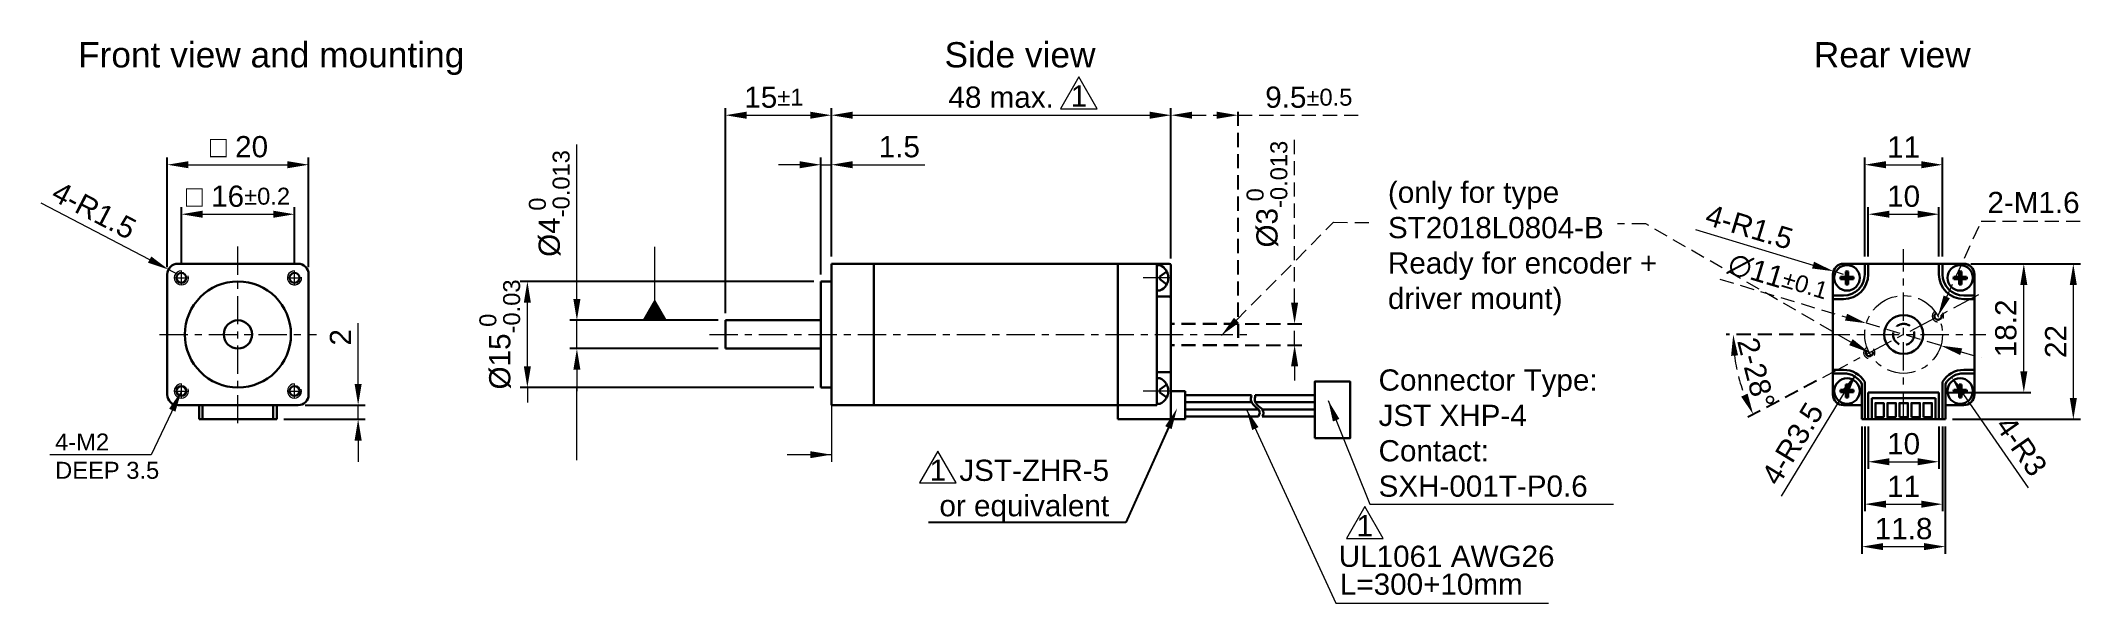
# Model space of a CAD drawing. Header units: millimetres. Extents: x 813 to 1101, y 584 to 664.
import ezdxf
from ezdxf import colors
from ezdxf.entities.mleader import LeaderData, LeaderLine
from ezdxf.math import Vec2, Vec3

# ---------------------------------------------------------------- set-up
doc = ezdxf.new("R2010")
doc.units = ezdxf.units.MM
for name, pattern in [('ACISOTGL', [3, 2, -1]), ('CENTER', [7, 4, -1, 1, -1]), ('HIDDEN', [9.525, 6.35, -3.175])]:
    doc.linetypes.add(name, pattern=pattern)
for name, color, linetype, lineweight in [('CENTER', 252, 'CENTER', 18), ('DIM', 3, 'Continuous', 18), ('GEWINDE', 3, 'Continuous', 18), ('SPEC', 1, 'Continuous', 30)]:
    doc.layers.add(name, color=color, linetype=linetype, lineweight=lineweight)
doc.layers.add('DATA', color=6, linetype='Continuous')
doc.styles.get("Standard").update_dxf_attribs({"font": 'ARIAL.TTF'})
doc.dimstyles.get("Standard").update_dxf_attribs({"dimtxt": 3, "dimasz": 3, "dimexe": 1, "dimexo": 1, "dimgap": 1, "dimtad": 1, "dimdsep": 46, "dimtxsty": 'STANDARD', "dimcen": -0.05, "dimclrd": 3, "dimclre": 3, "dimclrt": 6, "dimadec": 0, "dimazin": 0, "dimtm": 1e-09, "dimtfac": 0.8, "dimtmove": 0, "dimatfit": 3, "dimfxl": 1, "dimtvp": 5, "dimtolj": 1, "dimlwd": -1, "dimarcsym": 0})
doc.dimstyles.new('STANDARD$0', dxfattribs={"dimtxt": 3, "dimasz": 3, "dimexe": 1, "dimexo": 1, "dimgap": 1, "dimtad": 1, "dimdsep": 46, "dimtxsty": 'STANDARD', "dimcen": -0.05, "dimclrd": 3, "dimclre": 3, "dimclrt": 6, "dimadec": 0, "dimazin": 0, "dimtm": 1e-09, "dimtfac": 0.8, "dimtmove": 0, "dimatfit": 3, "dimfxl": 1, "dimtvp": 5, "dimtolj": 1, "dimlwd": -1, "dimarcsym": 0})
doc.dimstyles.new('STANDARD$2', dxfattribs={"dimtxt": 3, "dimasz": 3, "dimexe": 1, "dimexo": 1, "dimgap": 1, "dimtad": 1, "dimdsep": 46, "dimtxsty": 'STANDARD', "dimcen": -0.05, "dimclrd": 3, "dimclre": 3, "dimclrt": 6, "dimadec": 0, "dimazin": 0, "dimtm": 1e-09, "dimtfac": 0.8, "dimtmove": 0, "dimatfit": 3, "dimfxl": 1, "dimtvp": 5, "dimtolj": 1, "dimlwd": -1, "dimarcsym": 0})

# ---------------------------------------------------------------- blocks, each defined once
blk = doc.blocks.new('*D4')
at = {"layer": 'Defpoints', "color": 0}
for p in [(972.42, 653.24), (924.42, 643.24), (972.42, 631.99)]:
    blk.add_point(p, dxfattribs=at)
at = {"layer": 'DIM', "color": 3, "lineweight": -2}
for p, q in [((924.42, 644.24), (924.42, 654.24)), ((972.42, 632.99), (972.42, 654.24))]:
    blk.add_line(p, q, dxfattribs=at)
at = {"layer": 'DIM', "color": 3}
blk.add_line((927.42, 653.24), (969.42, 653.24), dxfattribs=at)
for points in [[(927.42, 653.74), (927.42, 652.74), (924.42, 653.24)], [(969.42, 653.74), (969.42, 652.74), (972.42, 653.24)]]:
    blk.add_solid(points, dxfattribs=at)
at = {"layer": 'DIM', "color": 6, "insert": (948.42, 655.77), "char_height": 3, "attachment_point": 5}
blk.add_mtext('\\A1;48 max.', dxfattribs=at)
blk = doc.blocks.new('*D5')
at = {"layer": 'Defpoints', "color": 0}
for p in [(924.42, 646.24), (924.42, 632.24), (922.92, 629.74)]:
    blk.add_point(p, dxfattribs=at)
at = {"layer": 'DIM', "color": 3, "lineweight": -2}
for p, q in [((922.92, 630.74), (922.92, 647.24)), ((924.42, 633.24), (924.42, 647.24))]:
    blk.add_line(p, q, dxfattribs=at)
at = {"layer": 'DIM', "color": 3}
for p, q in [((919.92, 646.24), (916.92, 646.24)), ((922.92, 646.24), (924.42, 646.24)), ((927.42, 646.24), (937.63, 646.24))]:
    blk.add_line(p, q, dxfattribs=at)
for points in [[(919.92, 646.74), (919.92, 645.74), (922.92, 646.24)], [(927.42, 646.74), (927.42, 645.74), (924.42, 646.24)]]:
    blk.add_solid(points, dxfattribs=at)
at = {"layer": 'DIM', "color": 6, "insert": (934.02, 648.77), "char_height": 3, "attachment_point": 5}
blk.add_mtext('\\A1;1.5', dxfattribs=at)
blk = doc.blocks.new('*D6')
at = {"layer": 'Defpoints', "color": 0}
for p in [(924.42, 653.24), (924.42, 632.24), (909.42, 624.24)]:
    blk.add_point(p, dxfattribs=at)
at = {"layer": 'DIM', "color": 3, "lineweight": -2}
for p, q in [((909.42, 625.24), (909.42, 654.24)), ((924.42, 633.24), (924.42, 654.24))]:
    blk.add_line(p, q, dxfattribs=at)
at = {"layer": 'DIM', "color": 3}
blk.add_line((912.42, 653.24), (921.42, 653.24), dxfattribs=at)
for points in [[(912.42, 653.74), (912.42, 652.74), (909.42, 653.24)], [(921.42, 653.74), (921.42, 652.74), (924.42, 653.24)]]:
    blk.add_solid(points, dxfattribs=at)
at = {"layer": 'DIM', "color": 6, "insert": (916.28, 655.77), "char_height": 3, "attachment_point": 5}
blk.add_mtext('\\A1;15{\\H2.400000;±1}', dxfattribs=at)
blk = doc.blocks.new('*D7')
at = {"layer": 'Defpoints', "color": 0, "linetype": 'ACISOTGL'}
for p in [(972.42, 653.24), (972.42, 631.99), (981.92, 623.74)]:
    blk.add_point(p, dxfattribs=at)
at = {"layer": 'DIM', "color": 3, "linetype": 'ACISOTGL', "lineweight": -2}
for p, q in [((972.42, 632.99), (972.42, 654.24)), ((981.92, 624.74), (981.92, 654.24))]:
    blk.add_line(p, q, dxfattribs=at)
at = {"layer": 'DIM', "color": 3, "linetype": 'ACISOTGL'}
for p, q in [((975.42, 653.24), (978.92, 653.24)), ((981.92, 653.24), (998.94, 653.24))]:
    blk.add_line(p, q, dxfattribs=at)
for points in [[(975.42, 653.74), (975.42, 652.74), (972.42, 653.24)], [(978.92, 653.74), (978.92, 652.74), (981.92, 653.24)]]:
    blk.add_solid(points, dxfattribs=at)
at = {"layer": 'DIM', "color": 6, "linetype": 'ACISOTGL', "insert": (991.93, 655.77), "char_height": 3, "attachment_point": 5}
blk.add_mtext('\\A1;9.5{\\H2.400000;±0.5}', dxfattribs=at)
blk = doc.blocks.new('*D8')
at = {"layer": 'Defpoints', "color": 0, "linetype": 'ACISOTGL'}
for p in [(981.92, 623.74), (989.92, 623.74), (981.92, 620.74)]:
    blk.add_point(p, dxfattribs=at)
at = {"layer": 'DIM', "color": 3, "linetype": 'ACISOTGL'}
for p, q in [((989.92, 626.74), (989.92, 650.41)), ((989.92, 620.74), (989.92, 623.74)), ((989.92, 617.74), (989.92, 614.74))]:
    blk.add_line(p, q, dxfattribs=at)
at = {"layer": 'DIM', "color": 3, "linetype": 'ACISOTGL', "lineweight": -2}
for p, q in [((982.92, 623.74), (990.92, 623.74)), ((982.92, 620.74), (990.92, 620.74))]:
    blk.add_line(p, q, dxfattribs=at)
at = {"layer": 'DIM', "color": 3, "linetype": 'ACISOTGL'}
for points in [[(989.42, 626.74), (990.42, 626.74), (989.92, 623.74)], [(989.42, 617.74), (990.42, 617.74), (989.92, 620.74)]]:
    blk.add_solid(points, dxfattribs=at)
at = {"layer": 'DIM', "color": 6, "linetype": 'ACISOTGL', "insert": (986.01, 642.08), "char_height": 3, "attachment_point": 5, "rotation": 90}
blk.add_mtext('\\A1;%%c3{\\H2.400000;\\S 0^ -0.013;}', dxfattribs=at)
blk = doc.blocks.new('*D11')
at = {"layer": 'Defpoints', "color": 0}
for p in [(888.42, 624.24), (909.42, 624.24), (909.42, 620.24)]:
    blk.add_point(p, dxfattribs=at)
at = {"layer": 'DIM', "color": 3}
for p, q in [((888.42, 627.24), (888.42, 649.1)), ((888.42, 620.24), (888.42, 624.24)), ((888.42, 617.24), (888.42, 614.24))]:
    blk.add_line(p, q, dxfattribs=at)
at = {"layer": 'DIM', "color": 3, "lineweight": -2}
for p, q in [((908.42, 624.24), (887.42, 624.24)), ((908.42, 620.24), (887.42, 620.24))]:
    blk.add_line(p, q, dxfattribs=at)
at = {"layer": 'DIM', "color": 3}
for points in [[(887.92, 627.24), (888.92, 627.24), (888.42, 624.24)], [(887.92, 617.24), (888.92, 617.24), (888.42, 620.24)]]:
    blk.add_solid(points, dxfattribs=at)
at = {"layer": 'DIM', "color": 6, "insert": (884.51, 640.76), "char_height": 3, "attachment_point": 5, "rotation": 90}
blk.add_mtext('\\A1;%%c4{\\H2.400000;\\S 0^ -0.013;}', dxfattribs=at)
blk = doc.blocks.new('*D12')
at = {"layer": 'Defpoints', "color": 0}
for p in [(881.42, 629.74), (922.92, 629.74), (922.92, 614.74)]:
    blk.add_point(p, dxfattribs=at)
at = {"layer": 'DIM', "color": 3, "lineweight": -2}
for p, q in [((921.92, 629.74), (880.42, 629.74)), ((921.92, 614.74), (880.42, 614.74))]:
    blk.add_line(p, q, dxfattribs=at)
at = {"layer": 'DIM', "color": 3}
blk.add_line((881.42, 617.74), (881.42, 626.74), dxfattribs=at)
for points in [[(880.92, 626.74), (881.92, 626.74), (881.42, 629.74)], [(880.92, 617.74), (881.92, 617.74), (881.42, 614.74)]]:
    blk.add_solid(points, dxfattribs=at)
at = {"layer": 'DIM', "color": 6, "insert": (877.51, 622.24), "char_height": 3, "attachment_point": 5, "rotation": 90}
blk.add_mtext('\\A1;%%c15{\\H2.400000;\\S 0^ -0.03;}', dxfattribs=at)
blk = doc.blocks.new('*D25')
at = {"layer": 'Defpoints', "color": 0}
for p in [(847.2, 646.24), (827.2, 630.74), (847.2, 630.74)]:
    blk.add_point(p, dxfattribs=at)
at = {"layer": 'DIM', "color": 3, "lineweight": -2}
for p, q in [((827.2, 631.74), (827.2, 647.24)), ((847.2, 631.74), (847.2, 647.24))]:
    blk.add_line(p, q, dxfattribs=at)
at = {"layer": 'DIM', "color": 3}
blk.add_line((830.2, 646.24), (844.2, 646.24), dxfattribs=at)
for points in [[(830.2, 646.74), (830.2, 645.74), (827.2, 646.24)], [(844.2, 646.74), (844.2, 645.74), (847.2, 646.24)]]:
    blk.add_solid(points, dxfattribs=at)
at = {"layer": 'DIM', "color": 6, "insert": (837.34, 648.77), "char_height": 3, "attachment_point": 5}
blk.add_mtext('\\A1;{\\Famgdt;o} 20', dxfattribs=at)
blk = doc.blocks.new('*D24')
at = {"layer": 'Defpoints', "color": 0}
for p in [(845.2, 639.24), (829.2, 631.24), (845.2, 631.24)]:
    blk.add_point(p, dxfattribs=at)
at = {"layer": 'DIM', "color": 3, "lineweight": -2}
for p, q in [((829.2, 632.24), (829.2, 640.24)), ((845.2, 632.24), (845.2, 640.24))]:
    blk.add_line(p, q, dxfattribs=at)
at = {"layer": 'DIM', "color": 3}
blk.add_line((832.2, 639.24), (842.2, 639.24), dxfattribs=at)
for points in [[(832.2, 639.74), (832.2, 638.74), (829.2, 639.24)], [(842.2, 639.74), (842.2, 638.74), (845.2, 639.24)]]:
    blk.add_solid(points, dxfattribs=at)
at = {"layer": 'DIM', "color": 6, "insert": (837.2, 641.77), "char_height": 3, "attachment_point": 5}
blk.add_mtext('\\A1;{\\Famgdt;o} 16{\\H2.400000;±0.2}', dxfattribs=at)
blk = doc.blocks.new('*D26')
at = {"layer": 'Defpoints', "color": 0}
for p in [(845.7, 612.24), (854.2, 612.24), (842.7, 610.24)]:
    blk.add_point(p, dxfattribs=at)
at = {"layer": 'DIM', "color": 3}
for p, q in [((854.2, 615.24), (854.2, 623.83)), ((854.2, 610.24), (854.2, 612.24)), ((854.2, 607.24), (854.2, 604.24))]:
    blk.add_line(p, q, dxfattribs=at)
at = {"layer": 'DIM', "color": 3, "lineweight": -2}
for p, q in [((846.7, 612.24), (855.2, 612.24)), ((843.7, 610.24), (855.2, 610.24))]:
    blk.add_line(p, q, dxfattribs=at)
at = {"layer": 'DIM', "color": 3}
for points in [[(853.7, 615.24), (854.7, 615.24), (854.2, 612.24)], [(853.7, 607.24), (854.7, 607.24), (854.2, 610.24)]]:
    blk.add_solid(points, dxfattribs=at)
at = {"layer": 'DIM', "color": 6, "insert": (851.7, 621.83), "char_height": 3, "attachment_point": 5, "rotation": 90}
blk.add_mtext('\\A1;2', dxfattribs=at)
blk = doc.blocks.new('*D27')
at = {"layer": 'Defpoints', "color": 0}
for p in [(827.37, 631.43), (828.7, 630.74)]:
    blk.add_point(p, dxfattribs=at)
at = {"layer": 'DIM', "color": 3}
for p, q in [((809.32, 640.85), (824.71, 632.82)), ((828.7, 630.74), (827.37, 631.43))]:
    blk.add_line(p, q, dxfattribs=at)
blk.add_solid([(824.94, 633.27), (824.48, 632.38), (827.37, 631.43)], dxfattribs=at)
at = {"layer": 'DIM', "color": 6, "insert": (816.86, 639.78), "char_height": 3, "attachment_point": 5, "rotation": 332.4394}
blk.add_mtext('\\A1;4-R1.5', dxfattribs=at)
blk = doc.blocks.new('*D28')
at = {"layer": 'Defpoints', "color": 0}
for p in [(1073.14, 646.24), (1062.14, 632.24), (1073.14, 632.24)]:
    blk.add_point(p, dxfattribs=at)
at = {"layer": 'DIM', "color": 3, "lineweight": -2}
for p, q in [((1062.14, 633.24), (1062.14, 647.24)), ((1073.14, 633.24), (1073.14, 647.24))]:
    blk.add_line(p, q, dxfattribs=at)
at = {"layer": 'DIM', "color": 3}
blk.add_line((1065.14, 646.24), (1070.14, 646.24), dxfattribs=at)
for points in [[(1065.14, 646.74), (1065.14, 645.74), (1062.14, 646.24)], [(1070.14, 646.74), (1070.14, 645.74), (1073.14, 646.24)]]:
    blk.add_solid(points, dxfattribs=at)
at = {"layer": 'DIM', "color": 6, "insert": (1067.64, 648.75), "char_height": 3, "attachment_point": 5}
blk.add_mtext('\\A1;11', dxfattribs=at)
blk = doc.blocks.new('*D29')
at = {"layer": 'Defpoints', "color": 0}
for p in [(1076.14, 632.24), (1084.64, 632.24), (1072.64, 614.04)]:
    blk.add_point(p, dxfattribs=at)
at = {"layer": 'DIM', "color": 3, "lineweight": -2}
for p, q in [((1077.14, 632.24), (1085.64, 632.24)), ((1073.64, 614.04), (1085.64, 614.04))]:
    blk.add_line(p, q, dxfattribs=at)
at = {"layer": 'DIM', "color": 3}
blk.add_line((1084.64, 617.04), (1084.64, 629.24), dxfattribs=at)
for points in [[(1084.14, 629.24), (1085.14, 629.24), (1084.64, 632.24)], [(1084.14, 617.04), (1085.14, 617.04), (1084.64, 614.04)]]:
    blk.add_solid(points, dxfattribs=at)
at = {"layer": 'DIM', "color": 6, "insert": (1082.11, 623.1), "char_height": 3, "attachment_point": 5, "rotation": 90}
blk.add_mtext('\\A1;18.2', dxfattribs=at)
blk = doc.blocks.new('Kreuzschlitz-Flachkopfschraube - 10 mm oben')
at = {"color": 0, "linetype": 'Continuous'}
for p, q in [((-0.9, 0.9), (-5, 0.9)), ((-0.9, 0.9), (-0.9, 5)), ((0.9, 0.9), (-0.9, 0.9)), ((-0.9, 0.9), (-0.9, -0.9)), ((0.9, 0.9), (0.9, 5)), ((0.9, 0.9), (5, 0.9)), ((0.9, 0.9), (0.9, -0.9)), ((-0.9, -0.9), (-5, -0.9)), ((0.9, -0.9), (-0.9, -0.9)), ((-0.9, -0.9), (-0.9, -5)), ((0.9, -0.9), (0.9, -5)), ((0.9, -0.9), (5, -0.9))]:
    blk.add_line(p, q, dxfattribs=at)
blk.add_circle((0, 0), 9.84, dxfattribs=at)
for start, end in [(169.7597, 190.2403), (79.7597, 100.2403), (349.7597, 10.2403), (259.7597, 280.2403)]:
    blk.add_arc((0, 0), 5.09, start, end, dxfattribs=at)
blk = doc.blocks.new('*D30')
at = {"layer": 'Defpoints', "color": 0}
for p in [(1076.14, 632.24), (1073.54, 610.24), (1091.64, 610.24)]:
    blk.add_point(p, dxfattribs=at)
at = {"layer": 'DIM', "color": 3, "lineweight": -2}
for p, q in [((1077.14, 632.24), (1092.64, 632.24)), ((1074.54, 610.24), (1092.64, 610.24))]:
    blk.add_line(p, q, dxfattribs=at)
at = {"layer": 'DIM', "color": 3}
blk.add_line((1091.64, 629.24), (1091.64, 613.24), dxfattribs=at)
for points in [[(1091.14, 629.24), (1092.14, 629.24), (1091.64, 632.24)], [(1091.14, 613.24), (1092.14, 613.24), (1091.64, 610.24)]]:
    blk.add_solid(points, dxfattribs=at)
at = {"layer": 'DIM', "color": 6, "insert": (1089.14, 621.24), "char_height": 3, "attachment_point": 5, "rotation": 90}
blk.add_mtext('\\A1;22', dxfattribs=at)
blk = doc.blocks.new('*D31')
at = {"layer": 'Defpoints', "color": 0, "linetype": 'ACISOTGL'}
for p in [(1079.09, 628.32), (1056.02, 622.24), (1079.27, 622.24), (1043.87, 618.33), (1056.2, 616.16)]:
    blk.add_point(p, dxfattribs=at)
at = {"layer": 'DIM', "color": 3, "linetype": 'ACISOTGL', "lineweight": -2}
for p, q in [((1055.02, 622.24), (1042.55, 622.24)), ((1055.32, 615.69), (1045.49, 610.46))]:
    blk.add_line(p, q, dxfattribs=at)
at = {"layer": 'DIM', "color": 3, "linetype": 'ACISOTGL'}
blk.add_arc((1067.64, 622.24), 24.1, 187.1382, 200.8618, dxfattribs=at)
for points in [[(1043.24, 619.21), (1044.23, 619.28), (1043.55, 622.24)], [(1045.58, 613.87), (1044.67, 613.45), (1046.37, 610.93)]]:
    blk.add_solid(points, dxfattribs=at)
at = {"layer": 'DIM', "color": 6, "linetype": 'ACISOTGL', "insert": (1046.77, 616.82), "char_height": 3, "attachment_point": 5, "rotation": 284.551}
blk.add_mtext('\\A1;2-28°', dxfattribs=at)
blk = doc.blocks.new('*D32')
at = {"layer": 'Defpoints', "color": 0}
for p in [(1062.14, 610.24), (1073.14, 610.24), (1073.14, 598.24)]:
    blk.add_point(p, dxfattribs=at)
at = {"layer": 'DIM', "color": 3, "lineweight": -2}
for p, q in [((1062.14, 609.24), (1062.14, 597.24)), ((1073.14, 609.24), (1073.14, 597.24))]:
    blk.add_line(p, q, dxfattribs=at)
at = {"layer": 'DIM', "color": 3}
blk.add_line((1065.14, 598.24), (1070.14, 598.24), dxfattribs=at)
for points in [[(1065.14, 598.74), (1065.14, 597.74), (1062.14, 598.24)], [(1070.14, 598.74), (1070.14, 597.74), (1073.14, 598.24)]]:
    blk.add_solid(points, dxfattribs=at)
at = {"layer": 'DIM', "color": 6, "insert": (1067.64, 600.75), "char_height": 3, "attachment_point": 5}
blk.add_mtext('\\A1;11', dxfattribs=at)
blk = doc.blocks.new('*D33')
at = {"layer": 'Defpoints', "color": 0}
for p in [(1062.64, 610.24), (1072.64, 610.24), (1072.64, 604.24)]:
    blk.add_point(p, dxfattribs=at)
at = {"layer": 'DIM', "color": 3, "lineweight": -2}
for p, q in [((1062.64, 609.24), (1062.64, 603.24)), ((1072.64, 609.24), (1072.64, 603.24))]:
    blk.add_line(p, q, dxfattribs=at)
at = {"layer": 'DIM', "color": 3}
blk.add_line((1065.64, 604.24), (1069.64, 604.24), dxfattribs=at)
for points in [[(1065.64, 604.74), (1065.64, 603.74), (1062.64, 604.24)], [(1069.64, 604.74), (1069.64, 603.74), (1072.64, 604.24)]]:
    blk.add_solid(points, dxfattribs=at)
at = {"layer": 'DIM', "color": 6, "insert": (1067.64, 606.77), "char_height": 3, "attachment_point": 5}
blk.add_mtext('\\A1;10', dxfattribs=at)
blk = doc.blocks.new('*D34')
at = {"layer": 'Defpoints', "color": 0}
for p in [(1061.74, 610.24), (1073.54, 610.24), (1073.54, 592.24)]:
    blk.add_point(p, dxfattribs=at)
at = {"layer": 'DIM', "color": 3, "lineweight": -2}
for p, q in [((1061.74, 609.24), (1061.74, 591.24)), ((1073.54, 609.24), (1073.54, 591.24))]:
    blk.add_line(p, q, dxfattribs=at)
at = {"layer": 'DIM', "color": 3}
blk.add_line((1064.74, 592.24), (1070.54, 592.24), dxfattribs=at)
for points in [[(1064.74, 592.74), (1064.74, 591.74), (1061.74, 592.24)], [(1070.54, 592.74), (1070.54, 591.74), (1073.54, 592.24)]]:
    blk.add_solid(points, dxfattribs=at)
at = {"layer": 'DIM', "color": 6, "insert": (1067.64, 594.77), "char_height": 3, "attachment_point": 5}
blk.add_mtext('\\A1;11.8', dxfattribs=at)
blk = doc.blocks.new('*D35')
at = {"layer": 'Defpoints', "color": 0}
for p in [(1074.43, 616.2), (1076.14, 613.74)]:
    blk.add_point(p, dxfattribs=at)
at = {"layer": 'DIM', "color": 3}
blk.add_line((1085.32, 600.57), (1076.14, 613.74), dxfattribs=at)
blk.add_solid([(1076.55, 614.03), (1075.73, 613.45), (1074.43, 616.2)], dxfattribs=at)
at = {"layer": 'DIM', "color": 6, "insert": (1084.3, 606.46), "char_height": 3, "attachment_point": 5, "rotation": 304.8543}
blk.add_mtext('\\A1;4-R3', dxfattribs=at)
blk = doc.blocks.new('*D36')
at = {"layer": 'Defpoints', "color": 0}
for p in [(1060.97, 616.73), (1059.14, 613.74)]:
    blk.add_point(p, dxfattribs=at)
at = {"layer": 'DIM', "color": 3}
blk.add_line((1050.35, 599.36), (1059.4, 614.17), dxfattribs=at)
blk.add_solid([(1058.98, 614.43), (1059.83, 613.91), (1060.97, 616.73)], dxfattribs=at)
at = {"layer": 'DIM', "color": 6, "insert": (1051.93, 606.8), "char_height": 3, "attachment_point": 5, "rotation": 58.5446}
blk.add_mtext('\\A1;4-R3.5', dxfattribs=at)
blk = doc.blocks.new('*D37')
at = {"layer": 'Defpoints', "color": 0}
for p in [(1057.71, 631.18), (1059.14, 630.74)]:
    blk.add_point(p, dxfattribs=at)
at = {"layer": 'DIM', "color": 3}
for p, q in [((1038.23, 637.09), (1054.84, 632.05)), ((1059.14, 630.74), (1057.71, 631.18))]:
    blk.add_line(p, q, dxfattribs=at)
blk.add_solid([(1054.98, 632.53), (1054.69, 631.57), (1057.71, 631.18)], dxfattribs=at)
at = {"layer": 'DIM', "color": 6, "insert": (1045.83, 637.43), "char_height": 3, "attachment_point": 5, "rotation": 343.107}
blk.add_mtext('\\A1;4-R1.5', dxfattribs=at)
blk = doc.blocks.new('*D38')
at = {"layer": 'Defpoints', "color": 0}
for p in [(1072.64, 639.24), (1062.64, 632.24), (1072.64, 632.24)]:
    blk.add_point(p, dxfattribs=at)
at = {"layer": 'DIM', "color": 3, "lineweight": -2}
for p, q in [((1062.64, 633.24), (1062.64, 640.24)), ((1072.64, 633.24), (1072.64, 640.24))]:
    blk.add_line(p, q, dxfattribs=at)
at = {"layer": 'DIM', "color": 3}
blk.add_line((1065.64, 639.24), (1069.64, 639.24), dxfattribs=at)
for points in [[(1065.64, 639.74), (1065.64, 638.74), (1062.64, 639.24)], [(1069.64, 639.74), (1069.64, 638.74), (1072.64, 639.24)]]:
    blk.add_solid(points, dxfattribs=at)
at = {"layer": 'DIM', "color": 6, "insert": (1067.64, 641.77), "char_height": 3, "attachment_point": 5}
blk.add_mtext('\\A1;10', dxfattribs=at)
blk = doc.blocks.new('*D39')
at = {"layer": 'Defpoints', "color": 0, "linetype": 'ACISOTGL'}
for p in [(1062.38, 623.82), (1072.91, 620.66)]:
    blk.add_point(p, dxfattribs=at)
at = {"layer": 'DIM', "color": 3, "linetype": 'ACISOTGL'}
for p, q in [((1041.65, 630.05), (1059.5, 624.69)), ((1072.91, 620.66), (1062.38, 623.82)), ((1075.78, 619.79), (1078.66, 618.93))]:
    blk.add_line(p, q, dxfattribs=at)
for points in [[(1059.65, 625.16), (1059.36, 624.21), (1062.38, 623.82)], [(1075.93, 620.27), (1075.64, 619.32), (1072.91, 620.66)]]:
    blk.add_solid(points, dxfattribs=at)
at = {"layer": 'DIM', "color": 6, "linetype": 'ACISOTGL', "insert": (1049.89, 630.3), "char_height": 3, "attachment_point": 5, "rotation": 343.2823}
blk.add_mtext('\\A1;∅11{\\H2.400000;±0.1}', dxfattribs=at)
blk = doc.blocks.new('ST2018-Front')
at = {"layer": 'CENTER'}
for p, q in [((837.202, 609.672), (837.202, 634.808)), ((837.202, 609.672), (837.202, 634.808)), ((828.202, 630.24), (830.202, 630.24)), ((829.202, 629.24), (829.202, 631.24)), ((844.202, 630.24), (846.202, 630.24)), ((845.202, 629.24), (845.202, 631.24)), ((826.102, 622.24), (848.301, 622.24)), ((829.202, 613.24), (829.202, 615.24)), ((845.202, 613.24), (845.202, 615.24)), ((828.202, 614.24), (830.202, 614.24)), ((844.202, 614.24), (846.202, 614.24))]:
    blk.add_line(p, q, dxfattribs=at)
at = {"layer": 'GEWINDE'}
for centre, end in [((829.202, 630.24), 16.43577), ((845.202, 630.24), 5.18702), ((829.202, 614.24), 17.77657), ((845.202, 614.24), 16.15365)]:
    blk.add_arc(centre, 1, 90, end, dxfattribs=at)
at = {"layer": 'SPEC'}
for p, q in [((845.702, 632.24), (828.702, 632.24)), ((827.202, 613.74), (827.202, 630.74)), ((847.202, 613.74), (847.202, 630.74)), ((845.702, 612.24), (828.702, 612.24)), ((831.702, 610.24), (831.702, 612.24)), ((832.202, 610.24), (832.202, 612.24)), ((842.202, 610.24), (842.202, 612.24)), ((842.702, 610.24), (842.702, 612.24)), ((842.702, 610.24), (831.702, 610.24))]:
    blk.add_line(p, q, dxfattribs=at)
for centre, radius in [((829.202, 630.24), 0.7), ((837.202, 622.24), 7.5), ((845.202, 630.24), 0.7), ((837.202, 622.24), 2), ((829.202, 614.24), 0.7), ((845.202, 614.24), 0.7)]:
    blk.add_circle(centre, radius, dxfattribs=at)
for centre, start, end in [((828.702, 630.74), 90, 180), ((845.702, 630.74), 360, 90), ((828.702, 613.74), 180, 270), ((845.702, 613.74), 270, 360)]:
    blk.add_arc(centre, 1.5, start, end, dxfattribs=at)
at = {"layer": 'DATA', "insert": (811.347, 608.231), "char_height": 2.4, "width": 16.76713, "attachment_point": 1}
blk.add_mtext('4-M2\\PDEEP 3.5', dxfattribs=at)
at = {"layer": 'DIM'}
dim = blk.add_linear_dim(base=(847.202, 646.24), p1=(827.202, 630.74), p2=(847.202, 630.74), text='{\\Famgdt;o} <>', dimstyle='STANDARD$0', dxfattribs=at)
dim.commit()
dim.dimension.update_dxf_attribs({"geometry": '*D25', "text_midpoint": (837.335, 646.24), "dimtype": 160})
dim = blk.add_radius_dim(center=(828.702, 630.74), mpoint=(827.372, 631.434), text='4-<>', dimstyle='STANDARD', dxfattribs=at)
dim.commit()
dim.dimension.update_dxf_attribs({"geometry": '*D27', "text_midpoint": (816.86, 639.776)})
dim = blk.add_linear_dim(base=(845.202, 639.24), p1=(829.202, 631.24), p2=(845.202, 631.24), text='{\\Famgdt;o} <>', dimstyle='STANDARD$0', override={"dimgap": 1, "dimtol": 1, "dimlim": 0, "dimtp": 0.2, "dimtm": 0.2}, dxfattribs=at)
dim.commit()
dim.dimension.update_dxf_attribs({"geometry": '*D24', "text_midpoint": (837.202, 639.24), "dimtype": 160})
dim = blk.add_linear_dim(base=(854.202, 612.24), p1=(842.702, 610.24), p2=(845.702, 612.24), angle=90, dimstyle='STANDARD$0', dxfattribs=at)
dim.commit()
dim.dimension.update_dxf_attribs({"geometry": '*D26', "text_midpoint": (854.202, 621.833), "dimtype": 160})
blk.add_leader([(829.202, 614.24), (824.936, 605.24), (810.604, 605.24)], dimstyle='STANDARD', override={"dimgap": 1, "dimtad": 0, "dimarcsym": 1}, dxfattribs=at)
blk = doc.blocks.new('ST2018-Endcap')
at = {"layer": 'CENTER'}
for p, q in [((1067.644, 610.162), (1067.644, 634.318)), ((1058.644, 630.24), (1060.644, 630.24)), ((1059.644, 629.24), (1059.644, 631.24)), ((1074.644, 630.24), (1076.644, 630.24)), ((1075.644, 629.24), (1075.644, 631.24)), ((1056.201, 616.155), (1079.087, 628.324)), ((1056.02, 622.24), (1079.268, 622.24)), ((1059.644, 613.24), (1059.644, 615.24)), ((1075.644, 613.24), (1075.644, 615.24)), ((1058.644, 614.24), (1060.644, 614.24)), ((1074.644, 614.24), (1076.644, 614.24))]:
    blk.add_line(p, q, dxfattribs=at)
blk.add_circle((1067.644, 622.24), 5.5, dxfattribs=at)
at = {"layer": 'GEWINDE', "color": 3, "linetype": 'ACISOTGL'}
for centre, start, end in [((1072.5, 624.822), 122.17065, 35.66859), ((1062.788, 619.658), 113.82935, 43.23315)]:
    blk.add_arc(centre, 0.8, start, end, dxfattribs=at)
at = {"layer": 'SPEC'}
for p, q in [((1076.144, 632.24), (1059.144, 632.24)), ((1062.144, 632.24), (1062.144, 630.74)), ((1062.644, 632.24), (1062.644, 630.74)), ((1072.644, 632.24), (1072.644, 630.74)), ((1073.144, 632.24), (1073.144, 630.74)), ((1057.644, 613.74), (1057.644, 630.74)), ((1077.644, 613.74), (1077.644, 630.74)), ((1057.644, 627.74), (1059.144, 627.74)), ((1057.644, 627.24), (1059.144, 627.24)), ((1077.644, 627.74), (1076.144, 627.74)), ((1077.644, 627.24), (1076.144, 627.24)), ((1057.644, 617.24), (1059.144, 617.24)), ((1057.644, 616.74), (1059.144, 616.74)), ((1061.744, 610.24), (1061.744, 615.237)), ((1062.144, 610.24), (1062.144, 615.543)), ((1073.144, 610.24), (1073.144, 615.543)), ((1073.544, 610.24), (1073.544, 615.237)), ((1077.644, 617.24), (1076.144, 617.24)), ((1077.644, 616.74), (1076.144, 616.74)), ((1061.744, 612.24), (1059.144, 612.24)), ((1062.644, 610.24), (1062.644, 614.04)), ((1072.644, 614.04), (1062.644, 614.04)), ((1072.144, 613.24), (1063.144, 613.24)), ((1063.144, 610.24), (1063.144, 613.24)), ((1072.144, 610.24), (1072.144, 613.24)), ((1072.644, 610.24), (1072.644, 614.04)), ((1076.144, 612.24), (1073.544, 612.24)), ((1073.544, 610.24), (1061.744, 610.24))]:
    blk.add_line(p, q, dxfattribs=at)
for points in [[(1064.844, 610.54), (1063.644, 610.54), (1063.644, 612.54), (1064.844, 612.54)], [(1066.544, 610.54), (1065.344, 610.54), (1065.344, 612.54), (1066.544, 612.54)], [(1067.044, 610.54), (1068.244, 610.54), (1068.244, 612.54), (1067.044, 612.54)], [(1068.744, 610.54), (1069.944, 610.54), (1069.944, 612.54), (1068.744, 612.54)], [(1070.444, 610.54), (1071.644, 610.54), (1071.644, 612.54), (1070.444, 612.54)]]:
    blk.add_lwpolyline(points, close=True, dxfattribs=at)
blk.add_circle((1067.644, 622.24), 2.75, dxfattribs=at)
at = {"layer": 'SPEC', "linetype": 'ACISOTGL'}
for centre, radius in [((1067.644, 622.24), 1.5), ((1072.5, 624.822), 0.5), ((1062.788, 619.658), 0.5)]:
    blk.add_circle(centre, radius, dxfattribs=at)
at = {"layer": 'SPEC'}
for centre, radius, start, end in [((1059.144, 630.74), 1.5, 90, 180), ((1076.144, 630.74), 1.5, 0, 90), ((1059.144, 630.74), 3, 270, 0), ((1059.144, 630.74), 3.5, 270, 0), ((1076.144, 630.74), 3.5, 180, 270), ((1076.144, 630.74), 3, 180, 270), ((1059.144, 613.74), 3.5, 31.00272, 90), ((1059.144, 613.74), 3, 29.92643, 90), ((1076.144, 613.74), 3.5, 90, 148.99728), ((1076.144, 613.74), 3, 90, 150.07357), ((1059.144, 613.74), 1.5, 180, 270), ((1076.144, 613.74), 1.5, 270, 0)]:
    blk.add_arc(centre, radius, start, end, dxfattribs=at)
at = {"layer": 'SPEC', "yscale": 0.1828803657607523, "zscale": 0.1828803657608218}
for p, xscale in [((1059.644, 630.24), -0.182880365760866), ((1075.644, 630.24), 0.1828803657606386)]:
    blk.add_blockref('Kreuzschlitz-Flachkopfschraube - 10 mm oben', p, dxfattribs=dict(at, xscale=xscale))
at = {"layer": 'SPEC', "yscale": 0.182880365760866, "zscale": 0.1828803657608218, "rotation": 180}
for p, xscale in [((1059.644, 614.24), 0.182880365760866), ((1075.644, 614.24), -0.1828803657606386)]:
    blk.add_blockref('Kreuzschlitz-Flachkopfschraube - 10 mm oben', p, dxfattribs=dict(at, xscale=xscale))
at = {"layer": 'DATA'}
blk.add_text('2-M1.6', height=3, dxfattribs=at).set_placement((1079.487, 639.4))
at = {"layer": 'DIM'}
dim = blk.add_linear_dim(base=(1073.144, 646.24), p1=(1062.144, 632.24), p2=(1073.144, 632.24), angle=0, dimstyle='STANDARD$0', override={"dimgap": 1, "dimtol": 0, "dimlim": 0, "dimtp": 0.1, "dimtm": 0.1, "dimtmove": 0}, dxfattribs=at)
dim.commit()
dim.dimension.update_dxf_attribs({"geometry": '*D28', "text_midpoint": (1067.644, 646.24), "dimtype": 160})
for base, p1, p2, picture, middle in [((1072.644, 639.24), (1062.644, 632.24), (1072.644, 632.24), '*D38', (1067.644, 639.24)), ((1073.544, 592.24), (1061.744, 610.24), (1073.544, 610.24), '*D34', (1067.644, 592.24)), ((1073.144, 598.24), (1062.144, 610.24), (1073.144, 610.24), '*D32', (1067.644, 598.24)), ((1072.644, 604.24), (1062.644, 610.24), (1072.644, 610.24), '*D33', (1067.644, 604.24))]:
    dim = blk.add_linear_dim(base=base, p1=p1, p2=p2, dimstyle='STANDARD$0', dxfattribs=at)
    dim.commit()
    dim.dimension.update_dxf_attribs({"geometry": picture, "text_midpoint": middle, "dimtype": 160})
dim = blk.add_radius_dim(center=(1059.144, 630.74), mpoint=(1057.709, 631.176), text='4-<>', dimstyle='STANDARD', dxfattribs=at)
dim.commit()
dim.dimension.update_dxf_attribs({"geometry": '*D37', "text_midpoint": (1045.834, 637.428)})
at = {"layer": 'DIM', "linetype": 'ACISOTGL'}
dim = blk.add_diameter_dim_2p(p1=(1072.911, 620.658), p2=(1062.376, 623.822), dimstyle='STANDARD', override={"dimgap": 1, "dimtol": 1, "dimlim": 0, "dimtp": 0.1, "dimtm": 0.1}, dxfattribs=at)
dim.commit()
dim.dimension.update_dxf_attribs({"geometry": '*D39', "text_midpoint": (1049.894, 630.302)})
at = {"layer": 'DIM'}
dim = blk.add_linear_dim(base=(1084.644, 632.24), p1=(1072.644, 614.04), p2=(1076.144, 632.24), angle=90, dimstyle='STANDARD$0', dxfattribs=at)
dim.commit()
dim.dimension.update_dxf_attribs({"geometry": '*D29', "text_midpoint": (1084.644, 623.1), "dimtype": 160})
dim = blk.add_linear_dim(base=(1091.644, 610.24), p1=(1076.144, 632.24), p2=(1073.544, 610.24), angle=90, dimstyle='STANDARD$0', dxfattribs=at)
dim.commit()
dim.dimension.update_dxf_attribs({"geometry": '*D30', "text_midpoint": (1089.138, 621.24)})
at = {"layer": 'DIM', "linetype": 'ACISOTGL'}
dim = blk.add_angular_dim_2l(base=(1043.867, 618.332), line1=((1056.201, 616.155), (1079.087, 628.324)), line2=((1056.02, 622.24), (1079.268, 622.24)), text='2-<>', dimstyle='STANDARD$2', override={"dimtmove": 0}, dxfattribs=at)
dim.commit()
dim.dimension.update_dxf_attribs({"geometry": '*D31', "text_midpoint": (1044.321, 616.186), "dimtype": 162})
at = {"layer": 'DIM'}
for center, mpoint, picture, middle in [((1059.144, 613.74), (1060.97, 616.726), '*D36', (1054.093, 605.483)), ((1076.144, 613.74), (1074.429, 616.202), '*D35', (1082.219, 605.016))]:
    dim = blk.add_radius_dim(center=center, mpoint=mpoint, text='4-<>', dimstyle='STANDARD', dxfattribs=at)
    dim.commit()
    dim.dimension.update_dxf_attribs({"geometry": picture, "text_midpoint": middle, "dimtype": 164})
at = {"layer": 'DIM', "linetype": 'ACISOTGL'}
blk.add_leader([(1072.5, 624.822), (1078.616, 638.24), (1092.754, 638.24)], dimstyle='STANDARD', override={"dimscale": 1, "dimtad": 0}, dxfattribs=at)

msp = doc.modelspace()

# ---------------------------------------------------------------- linework, layer by layer
at = {"layer": 'CENTER'}
for p, q in [((972.523, 630.24), (968.373, 630.24)), ((907.164, 622.24), (983.595, 622.24)), ((972.523, 614.24), (968.373, 614.24))]:
    msp.add_line(p, q, dxfattribs=at)
at = {"layer": 'DIM'}
for p, q in [((881.423, 614.74), (881.423, 612.627)), ((888.423, 604.459), (888.423, 614.74))]:
    msp.add_line(p, q, dxfattribs=at)
at = {"layer": 'DIM', "color": 3}
msp.add_line((924.423, 612.24), (924.423, 604.24), dxfattribs=at)
at = {"layer": 'DIM'}
for points in [[(959.424, 658.66), (956.826, 654.16), (962.022, 654.16)], [(939.47, 605.743), (936.872, 601.243), (942.068, 601.243)], [(999.849, 597.903), (997.251, 593.403), (1002.447, 593.403)]]:
    msp.add_lwpolyline(points, close=True, dxfattribs=at)
at = {"layer": 'SPEC'}
for p, q in [((924.423, 632.24), (924.423, 612.24)), ((924.423, 632.24), (970.423, 632.24)), ((930.423, 632.24), (930.423, 612.24)), ((964.923, 632.24), (964.923, 610.24)), ((970.423, 632.24), (970.423, 612.24)), ((972.173, 632.24), (970.423, 632.24)), ((970.879, 632.04), (970.423, 632.04)), ((972.423, 627.34), (972.423, 631.99)), ((922.923, 614.74), (922.923, 629.74)), ((922.923, 629.74), (924.423, 629.74)), ((971.857, 631.161), (970.882, 630.434)), ((970.882, 630.434), (970.882, 630.046)), ((971.857, 629.319), (970.882, 630.046)), ((970.879, 628.44), (970.423, 628.44)), ((970.423, 627.59), (972.173, 627.59)), ((972.423, 617.14), (972.423, 627.34)), ((909.423, 624.24), (922.923, 624.24)), ((909.423, 624.24), (909.423, 620.24)), ((909.423, 620.24), (922.923, 620.24)), ((922.923, 614.74), (924.423, 614.74)), ((970.423, 616.89), (972.173, 616.89)), ((970.879, 616.04), (970.423, 616.04)), ((971.855, 615.161), (970.882, 614.434)), ((972.423, 617.14), (972.423, 610.49)), ((924.423, 612.24), (970.423, 612.24)), ((970.879, 612.44), (970.423, 612.44)), ((970.882, 614.434), (970.882, 614.046)), ((971.855, 613.319), (970.882, 614.046)), ((974.423, 614.24), (972.423, 614.24)), ((974.423, 614.24), (974.423, 610.24)), ((974.423, 613.649), (983.826, 613.649)), ((983.835, 612.649), (974.423, 612.649)), ((984.365, 613.649), (992.776, 613.649)), ((992.776, 612.649), (984.374, 612.649)), ((974.423, 610.24), (964.923, 610.24)), ((974.423, 611.649), (984.774, 611.649)), ((984.806, 610.649), (974.423, 610.649)), ((985.313, 611.649), (992.776, 611.649)), ((992.776, 610.649), (985.345, 610.649))]:
    msp.add_line(p, q, dxfattribs=at)
at = {"layer": 'SPEC', "linetype": 'ACISOTGL'}
for p, q in [((981.923, 623.74), (972.423, 623.74)), ((981.923, 623.74), (981.923, 620.74)), ((981.923, 620.74), (972.423, 620.74))]:
    msp.add_line(p, q, dxfattribs=at)
at = {"layer": 'SPEC'}
msp.add_lwpolyline([(992.776, 607.566), (997.776, 607.566), (997.776, 615.566), (992.776, 615.566)], close=True, dxfattribs=at)
for centre, radius, start, end in [((970.089, 630.24), 1.966, 293.70798, 66.29202), ((972.173, 631.99), 0.25, 0, 90), ((972.173, 627.34), 0.25, 0, 90), ((970.089, 614.24), 1.966, 293.70798, 66.29202), ((972.173, 617.14), 0.25, 270, 0), ((972.173, 610.49), 0.25, 270, 0)]:
    msp.add_arc(centre, radius, start, end, dxfattribs=at)
for points in [[(983.826, 613.649), (983.762, 613.325), (983.561, 612.315), (985.286, 611.626), (984.89, 610.82), (984.806, 610.649)], [(984.365, 613.649), (984.301, 613.325), (984.1, 612.315), (985.825, 611.626), (985.429, 610.82), (985.345, 610.649)]]:
    msp.add_open_spline(points, degree=3, knots=[0, 0, 0, 0, 0.9271703, 2.893506, 3.4245472, 3.4245472, 3.4245472, 3.4245472], dxfattribs=at)

# ---------------------------------------------------------------- block references
for name, p in [('ST2018-Front', (3.287, 0)), ('ST2018-Endcap', (8.403, 0))]:
    msp.add_blockref(name, p)

# ---------------------------------------------------------------- texts
at = {"layer": 'DATA'}
for s, p in [('1', (958.257, 654.469)), ('1', (938.303, 601.551)), ('1', (998.682, 593.712)), ('UL1061 AWG26', (996.165, 589.376)), ('L=300+10mm', (996.322, 585.427))]:
    msp.add_text(s, height=3, dxfattribs=at).set_placement(p)
at = {"layer": 'DATA', "color": 6, "linetype": 'HIDDEN', "insert": (1003.12, 643.848), "char_height": 3, "width": 44.73909, "attachment_point": 1}
msp.add_mtext('(only for type ST2018L0804-B\\PReady for encoder + driver mount)', dxfattribs=at)
at = {"layer": 'DATA', "insert": (1001.794, 617.298), "char_height": 3, "width": 43.04623, "attachment_point": 1}
msp.add_mtext('Connector Type:\\PJST XHP-4\\PContact:\\PSXH-001T-P0.6', dxfattribs=at)
at = {"layer": 'DIM'}
for s, height, p in [('Front view and mounting', 3.57143, (817.877, 660)), ('Side view', 3.5714, (940.412, 660)), ('Rear view', 3.5714, (1063.345, 660))]:
    msp.add_text(s, height=height, dxfattribs=at).set_placement(p)

# ---------------------------------------------------------------- dimensions: what is measured, and where the dimension line sits
dim = msp.add_linear_dim(base=(972.423, 653.24), p1=(924.423, 643.24), p2=(972.423, 631.99), text='<> max.', dimstyle='STANDARD', override={"dimgap": 1, "dimtol": 0, "dimlim": 0, "dimtp": 1, "dimtm": 1}, dxfattribs=at)
dim.commit()
dim.dimension.update_dxf_attribs({"geometry": '*D4', "text_midpoint": (948.423, 653.24), "dimtype": 160})
dim = msp.add_linear_dim(base=(924.423, 653.24), p1=(909.423, 624.24), p2=(924.423, 632.24), dimstyle='STANDARD', override={"dimgap": 1, "dimtol": 1, "dimlim": 0, "dimtp": 1, "dimtm": 1}, dxfattribs=at)
dim.commit()
dim.dimension.update_dxf_attribs({"geometry": '*D6', "text_midpoint": (916.284, 653.24), "dimtype": 160})
at = {"layer": 'DIM', "linetype": 'ACISOTGL'}
dim = msp.add_linear_dim(base=(972.423, 653.24), p1=(981.923, 623.74), p2=(972.423, 631.99), angle=180, dimstyle='STANDARD', override={"dimgap": 1, "dimtol": 1, "dimlim": 0, "dimtp": 0.5, "dimtm": 0.5}, dxfattribs=at)
dim.commit()
dim.dimension.update_dxf_attribs({"geometry": '*D7', "text_midpoint": (991.933, 653.24), "dimtype": 160})
at = {"layer": 'DIM'}
dim = msp.add_linear_dim(base=(924.423, 646.24), p1=(922.923, 629.74), p2=(924.423, 632.24), dimstyle='STANDARD', dxfattribs=at)
dim.commit()
dim.dimension.update_dxf_attribs({"geometry": '*D5', "text_midpoint": (934.024, 646.24), "dimtype": 160})
at = {"layer": 'DIM', "linetype": 'ACISOTGL'}
dim = msp.add_linear_dim(base=(989.923, 623.74), p1=(981.923, 620.74), p2=(981.923, 623.74), angle=90, text='%%c<>', dimstyle='STANDARD$0', override={"dimscale": 1, "dimgap": 1, "dimlfac": 1, "dimzin": 8, "dimtol": 1, "dimlim": 0, "dimtm": 0.013, "dimtfac": 0.8, "dimtdec": 3, "dimtzin": 8}, dxfattribs=at)
dim.commit()
dim.dimension.update_dxf_attribs({"geometry": '*D8', "text_midpoint": (989.923, 642.077), "dimtype": 160})
at = {"layer": 'DIM'}
for base, p1, p2, dimstyle, override, picture, middle in [((888.423, 624.24), (909.423, 620.24), (909.423, 624.24), 'STANDARD$0', {"dimgap": 1, "dimtad": 3, "dimtol": 1, "dimlim": 0, "dimtm": 0.013, "dimtdec": 3}, '*D11', (888.423, 640.762)), ((881.423, 629.74), (922.923, 614.74), (922.923, 629.74), 'STANDARD', {"dimgap": 1, "dimtol": 1, "dimlim": 0, "dimtm": 0.03}, '*D12', (881.423, 622.24))]:
    dim = msp.add_linear_dim(base=base, p1=p1, p2=p2, angle=90, text='%%c<>', dimstyle=dimstyle, override=override, dxfattribs=at)
    dim.commit()
    dim.dimension.update_dxf_attribs({"geometry": picture, "text_midpoint": middle, "dimtype": 160})

# ---------------------------------------------------------------- leaders
at = {"layer": 'DIM', "linetype": 'ACISOTGL', "annotation_type": 0, "has_hookline": 1, "hookline_direction": 1, "text_width": 37.731}
msp.add_leader([(979.571, 622.108), (995.415, 638.097), (1000.47, 638.056)], dimstyle='STANDARD', override={"dimscale": 1, "dimtad": 0}, dxfattribs=at)
at = {"layer": 'DIM', "linetype": 'ACISOTGL', "annotation_type": 0, "has_hookline": 1, "hookline_direction": 1, "text_width": 37.731, "horizontal_direction": (-1, 0, 0)}
msp.add_leader([(1071.191, 619.658), (1039.596, 637.875), (1035.585, 637.866)], dimstyle='STANDARD', override={"dimscale": 1, "dimtad": 0}, dxfattribs=at)
at = {"layer": 'DIM'}
for points, override in [([(899.426, 624.24), (899.426, 634.652)], {"dimscale": 1, "dimtad": 0, "dimldrblk": 'DatumFilled'}), ([(994.679, 612.898), (1000.566, 598.24), (1035, 598.241)], {"dimscale": 1, "dimtad": 0}), ([(983.11, 611.649), (995.768, 584.24), (1025.816, 584.24)], {"dimscale": 1, "dimtad": 0}), ([(924.423, 605.24), (918.174, 605.24)], {"dimscale": 1, "dimtad": 0})]:
    msp.add_leader(points, dimstyle='STANDARD', override=override, dxfattribs=at)
ml = msp.add_multileader_mtext('Standard', dxfattribs=at)
ml.set_content('{\\C6;JST-ZHR-5 \\Por equivalent}', color=256, style='STANDARD')
ml.set_leader_properties()
ml.build(insert=Vec2(0, 0))
ml.multileader.update_dxf_attribs({"text_left_attachment_type": 5, "text_right_attachment_type": 5, "dogleg_length": 0.36, "arrow_head_size": 3})
ctx = ml.context
ctx.base_point, ctx.char_height, ctx.arrow_head_size, ctx.plane_origin = Vec3(937.86, 595.646), 3, 3, Vec3(973.305, 611.8)
ctx.left_attachment, ctx.right_attachment, ctx.text_align_type = 5, 5, 2
notes = []
notes.append((ctx, [(0, (1, 1, 0), (966.048, 595.646), (-1, 0), 0.36, [(0, [(973.305, 611.8)], 0, [])])]))
ctx.mtext.insert, ctx.mtext.alignment, ctx.mtext.flow_direction = Vec3(963.688, 604.53), 3, 5
for ctx, leaders in notes:
    for number, flags, end, landing, length, lines in leaders:
        leader = LeaderData()
        leader.index, (leader.has_last_leader_line, leader.has_dogleg_vector, leader.attachment_direction) = number, flags
        leader.last_leader_point, leader.dogleg_vector, leader.dogleg_length = Vec3(end), Vec3(landing), length
        for number, points, colour, breaks in lines:
            line = LeaderLine()
            line.index, line.vertices, line.color, line.breaks = number, Vec3.list(points), colors.encode_raw_color(colour), breaks
            leader.lines.append(line)
        ctx.leaders.append(leader)

doc.saveas('drawing.dxf')
